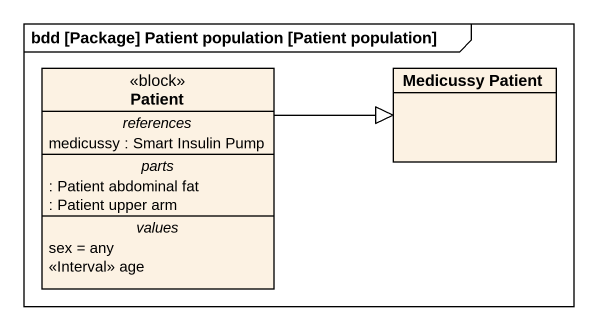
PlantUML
@startuml
mainframe bdd [Package] Patient population [Patient population]
hide circle
hide empty members
class Patient <<block>> {
  -- references --
  medicussy : Smart Insulin Pump
  -- parts --
  : Patient abdominal fat
  : Patient upper arm
  -- values --
  sex = any
  <<Interval>> age
}
class "Medicussy Patient" as Medicussy_Patient
Patient -right-|> Medicussy_Patient
@enduml
